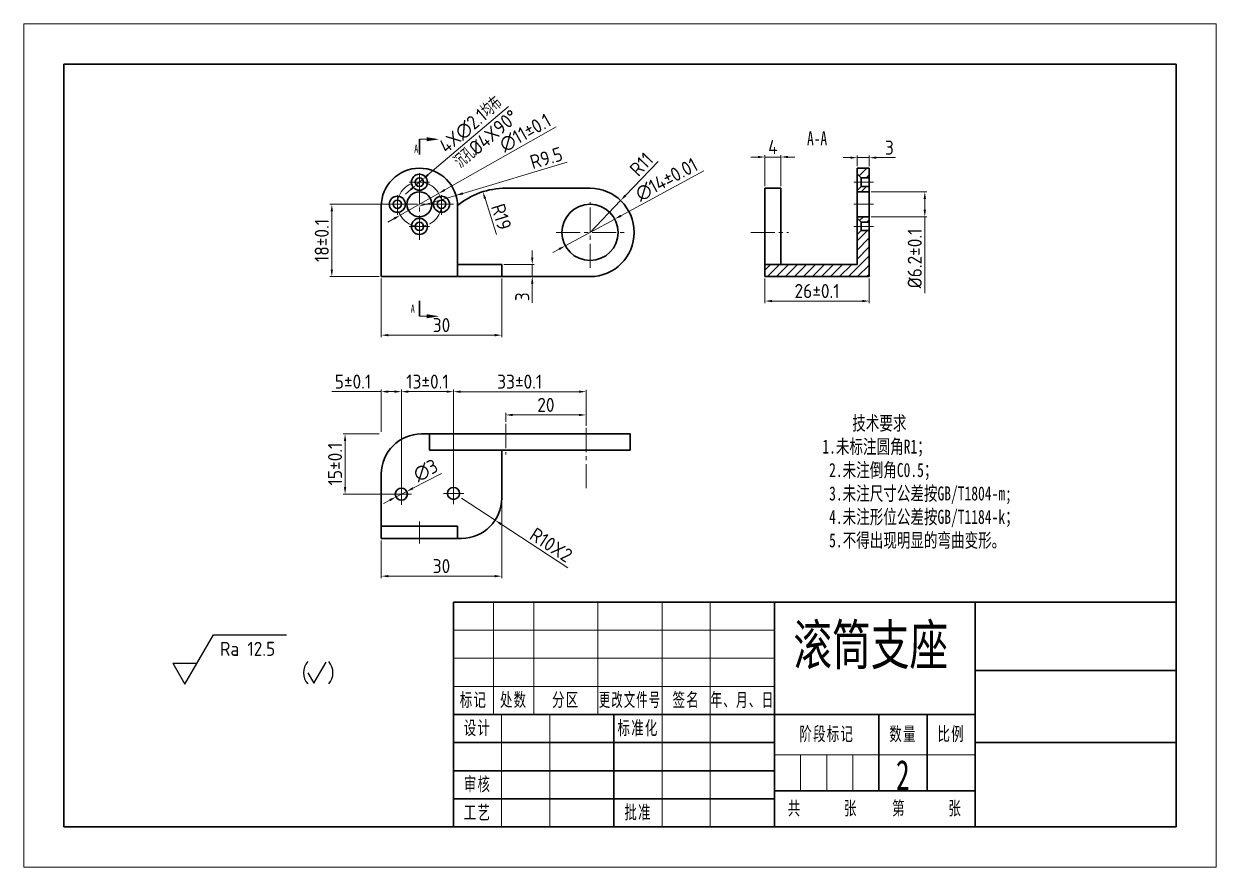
# Model space of a CAD drawing. Header units: millimetres. Extents: x 208 to 276696, y -381762 to 69.
# Drawn here: x 207.6 to 504.6, y -192 to 18 of the extents above; entities that cross this region are included whole.
import ezdxf
from ezdxf.enums import TextEntityAlignment as Align

# ---------------------------------------------------------------- set-up
doc = ezdxf.new("R2010")
doc.units = ezdxf.units.MM
doc.header["$LTSCALE"] = 0.5
doc.header["$PDSIZE"] = -5
doc.linetypes.add('点画线', pattern=[18, 12, -2, 2, -2])
doc.layers.get('0').update_dxf_attribs({"lineweight": 30})
doc.layers.add('10', color=7, linetype='Continuous')
for name, color, linetype, lineweight in [('AM_5', 3, 'Continuous', 25), ('中心线层', 1, '点画线', 15), ('尺寸', 3, 'Continuous', 15), ('尺寸线层', 3, 'Continuous', 15), ('粗实线层', 7, 'Continuous', 30), ('细实线层', 7, 'Continuous', 15)]:
    doc.layers.add(name, color=color, linetype=linetype, lineweight=lineweight)
doc.styles.add('SLDTEXTSTYLE0', font='TXT', dxfattribs={"width": 0.7})
doc.styles.get("Standard").update_dxf_attribs({"font": 'isocp.shx', "bigfont": 'gbcbig.shx'})
doc.styles.add('标准', font='', dxfattribs={"width": 0.667})
doc.styles.add('汉字', font='STFANGSO.TTF', dxfattribs={"width": 0.707})
doc.styles.get('标准').set_extended_font_data('宋体')
doc.dimstyles.new('AM_GB$0', dxfattribs={"dimscale": 0.5, "dimtxt": 7, "dimasz": 3.5, "dimexe": 1, "dimexo": 1, "dimgap": 1.5, "dimtad": 1, "dimdsep": 46, "dimtxsty": 'Standard', "dimcen": 0, "dimclrd": 256, "dimclre": 256, "dimclrt": 256, "dimadec": 0, "dimazin": 2, "dimtp": 0.1, "dimtm": 0.1, "dimtfac": 0.71, "dimtmove": 0, "dimatfit": 3, "dimfxl": 1, "dimlwd": -1, "dimlwe": -1, "dimarcsym": 0})
doc.dimstyles.new('AM_GB$3', dxfattribs={"dimscale": 0.5, "dimtxt": 7, "dimasz": 3.5, "dimexe": 1, "dimexo": 1, "dimgap": 1.5, "dimtad": 1, "dimtoh": 1, "dimdsep": 46, "dimtxsty": 'Standard', "dimcen": 0, "dimclrd": 256, "dimclre": 256, "dimclrt": 256, "dimadec": 0, "dimazin": 2, "dimtp": 0.1, "dimtm": 0.1, "dimtfac": 0.71, "dimtmove": 0, "dimatfit": 0, "dimfxl": 1, "dimlwd": -1, "dimlwe": -1, "dimarcsym": 0})
doc.dimstyles.new('AM_GB$4', dxfattribs={"dimscale": 0.5, "dimtxt": 7, "dimasz": 3.5, "dimexe": 1, "dimexo": 1, "dimgap": 1.5, "dimtad": 1, "dimdsep": 46, "dimtxsty": 'Standard', "dimcen": 0, "dimclrd": 256, "dimclre": 256, "dimclrt": 256, "dimadec": 0, "dimazin": 2, "dimtp": 0.1, "dimtm": 0.1, "dimtfac": 0.71, "dimtmove": 0, "dimatfit": 3, "dimfxl": 1, "dimlwd": -1, "dimlwe": -1, "dimarcsym": 0})

# ---------------------------------------------------------------- blocks, each defined once
blk = doc.blocks.new('*D19')
at = {"layer": 'Defpoints', "color": 0, "ltscale": 0.001, "transparency": 16777216}
for p in [(315.19, -24.77), (306.09, -27.49)]:
    blk.add_point(p, dxfattribs=at)
at = {"layer": '尺寸', "linetype": 'ByBlock', "ltscale": 0.001, "transparency": 16777216}
for p, q in [((342.89, -16.51), (316.87, -24.27)), ((306.09, -27.49), (315.19, -24.77))]:
    blk.add_line(p, q, dxfattribs=at)
at = {"layer": '尺寸', "ltscale": 0.001, "transparency": 16777216}
blk.add_solid([(316.79, -23.99), (316.95, -24.55), (315.19, -24.77)], dxfattribs=at)
at = {"layer": '尺寸', "ltscale": 0.001, "transparency": 16777216, "insert": (337.69, -15.45), "char_height": 3.5, "attachment_point": 5, "rotation": 16.6058}
blk.add_mtext('R9.5', dxfattribs=at)
blk = doc.blocks.new('*D20')
at = {"layer": 'Defpoints', "color": 0, "ltscale": 0.001, "transparency": 16777216}
for p in [(326.59, -41.99), (326.59, -44.99), (334.2, -44.99)]:
    blk.add_point(p, dxfattribs=at)
at = {"layer": '尺寸', "linetype": 'ByBlock', "ltscale": 0.001, "transparency": 16777216}
for p, q in [((334.2, -40.24), (334.2, -38.49)), ((327.09, -41.99), (334.7, -41.99)), ((334.2, -41.99), (334.2, -44.99)), ((327.09, -44.99), (334.7, -44.99)), ((334.2, -46.74), (334.2, -51.53))]:
    blk.add_line(p, q, dxfattribs=at)
at = {"layer": '尺寸', "ltscale": 0.001, "transparency": 16777216}
for points in [[(333.9, -40.24), (334.49, -40.24), (334.2, -41.99)], [(333.9, -46.74), (334.49, -46.74), (334.2, -44.99)]]:
    blk.add_solid(points, dxfattribs=at)
at = {"layer": '尺寸', "ltscale": 0.001, "transparency": 16777216, "insert": (331.7, -50.01), "char_height": 3.5, "attachment_point": 5, "rotation": 90}
blk.add_mtext('3', dxfattribs=at)
blk = doc.blocks.new('*D21')
at = {"layer": 'Defpoints', "color": 0, "ltscale": 0.001, "transparency": 16777216}
for p in [(354.75, -30.66), (342.43, -37.32)]:
    blk.add_point(p, dxfattribs=at)
at = {"layer": '尺寸', "linetype": 'ByBlock', "ltscale": 0.001, "transparency": 16777216}
for p, q in [((376.9, -18.68), (356.29, -29.82)), ((342.43, -37.32), (354.75, -30.66)), ((340.89, -38.15), (339.35, -38.98))]:
    blk.add_line(p, q, dxfattribs=at)
at = {"layer": '尺寸', "ltscale": 0.001, "transparency": 16777216}
for points in [[(356.15, -29.57), (356.43, -30.08), (354.75, -30.66)], [(340.76, -37.89), (341.03, -38.4), (342.43, -37.32)]]:
    blk.add_solid(points, dxfattribs=at)
at = {"layer": '尺寸', "ltscale": 0.001, "transparency": 16777216, "insert": (367.66, -20.83), "char_height": 3.5, "attachment_point": 5, "rotation": 28.4071}
blk.add_mtext('∅14{\\H1x;%%P0.01}', dxfattribs=at)
blk = doc.blocks.new('*D22')
at = {"layer": 'Defpoints', "color": 0, "ltscale": 0.001, "transparency": 16777216}
for p in [(356.2, -26.05), (348.59, -33.99)]:
    blk.add_point(p, dxfattribs=at)
at = {"layer": '尺寸', "linetype": 'ByBlock', "ltscale": 0.001, "transparency": 16777216}
for p, q in [((365.53, -16.32), (357.42, -24.78)), ((348.59, -33.99), (356.2, -26.05))]:
    blk.add_line(p, q, dxfattribs=at)
at = {"layer": '尺寸', "ltscale": 0.001, "transparency": 16777216}
blk.add_solid([(357.2, -24.58), (357.63, -24.99), (356.2, -26.05)], dxfattribs=at)
at = {"layer": '尺寸', "ltscale": 0.001, "transparency": 16777216, "insert": (361.39, -17.03), "char_height": 3.5, "attachment_point": 5, "rotation": 46.1995}
blk.add_mtext('R11', dxfattribs=at)
blk = doc.blocks.new('*D23')
at = {"layer": 'Defpoints', "color": 0, "ltscale": 0.001, "transparency": 16777216}
for p in [(310.88, -24.28), (301.3, -29.7)]:
    blk.add_point(p, dxfattribs=at)
at = {"layer": '尺寸', "linetype": 'ByBlock', "ltscale": 0.001, "transparency": 16777216}
for p, q in [((340.14, -7.71), (312.4, -23.41)), ((301.3, -29.7), (310.88, -24.28)), ((299.78, -30.56), (298.26, -31.42))]:
    blk.add_line(p, q, dxfattribs=at)
at = {"layer": '尺寸', "ltscale": 0.001, "transparency": 16777216}
for points in [[(312.26, -23.16), (312.54, -23.67), (310.88, -24.28)], [(299.64, -30.3), (299.92, -30.81), (301.3, -29.7)]]:
    blk.add_solid(points, dxfattribs=at)
at = {"layer": '尺寸', "ltscale": 0.001, "transparency": 16777216, "insert": (332.46, -9.18), "char_height": 3.5, "attachment_point": 5, "rotation": 29.5158}
blk.add_mtext('∅11%%P0.1', dxfattribs=at)
blk = doc.blocks.new('SW_NOTE_0')
at = {"layer": '10', "color": 0, "insert": (3.94, 4.51), "char_height": 3.5, "attachment_point": 2, "style": 'SLDTEXTSTYLE0'}
blk.add_mtext('A-A', dxfattribs=at)
blk = doc.blocks.new('*D24')
at = {"layer": 'Defpoints', "color": 0, "ltscale": 0.001, "transparency": 16777216}
for p in [(418.14, -23.89), (418.14, -30.09), (431.98, -30.09)]:
    blk.add_point(p, dxfattribs=at)
at = {"layer": '尺寸', "linetype": 'ByBlock', "ltscale": 0.001, "transparency": 16777216}
for p, q in [((418.64, -23.89), (432.48, -23.89)), ((431.98, -25.64), (431.98, -28.34)), ((418.64, -30.09), (432.48, -30.09)), ((431.98, -30.09), (431.98, -49.09))]:
    blk.add_line(p, q, dxfattribs=at)
at = {"layer": '尺寸', "ltscale": 0.001, "transparency": 16777216}
for points in [[(431.69, -25.64), (432.27, -25.64), (431.98, -23.89)], [(431.69, -28.34), (432.27, -28.34), (431.98, -30.09)]]:
    blk.add_solid(points, dxfattribs=at)
at = {"layer": '尺寸', "ltscale": 0.001, "transparency": 16777216, "insert": (429.48, -40.46), "char_height": 3.5, "attachment_point": 5, "rotation": 90}
blk.add_mtext('%%C6.2%%P0.1', dxfattribs=at)
blk = doc.blocks.new('*D25')
at = {"layer": 'Defpoints', "color": 0, "ltscale": 0.001, "transparency": 16777216}
for p in [(418.14, -15.37), (415.14, -17.99), (418.14, -17.99)]:
    blk.add_point(p, dxfattribs=at)
at = {"layer": '尺寸', "linetype": 'ByBlock', "ltscale": 0.001, "transparency": 16777216}
for p, q in [((413.39, -15.37), (411.64, -15.37)), ((415.14, -17.49), (415.14, -14.87)), ((415.14, -15.37), (418.14, -15.37)), ((418.14, -17.49), (418.14, -14.87)), ((419.89, -15.37), (424.68, -15.37))]:
    blk.add_line(p, q, dxfattribs=at)
at = {"layer": '尺寸', "ltscale": 0.001, "transparency": 16777216}
for points in [[(413.39, -15.08), (413.39, -15.66), (415.14, -15.37)], [(419.89, -15.08), (419.89, -15.66), (418.14, -15.37)]]:
    blk.add_solid(points, dxfattribs=at)
at = {"layer": '尺寸', "ltscale": 0.001, "transparency": 16777216, "insert": (423.16, -12.87), "char_height": 3.5, "attachment_point": 5}
blk.add_mtext('3', dxfattribs=at)
blk = doc.blocks.new('*D26')
at = {"layer": 'Defpoints', "color": 0, "ltscale": 0.001, "transparency": 16777216}
for p in [(396.14, -15.21), (392.14, -22.99), (396.14, -22.99)]:
    blk.add_point(p, dxfattribs=at)
at = {"layer": '尺寸', "linetype": 'ByBlock', "ltscale": 0.001, "transparency": 16777216}
for p, q in [((392.14, -22.49), (392.14, -14.71)), ((396.14, -22.49), (396.14, -14.71)), ((390.39, -15.21), (388.64, -15.21)), ((392.14, -15.21), (396.14, -15.21)), ((397.89, -15.21), (399.64, -15.21))]:
    blk.add_line(p, q, dxfattribs=at)
at = {"layer": '尺寸', "ltscale": 0.001, "transparency": 16777216}
for points in [[(390.39, -14.92), (390.39, -15.5), (392.14, -15.21)], [(397.89, -14.92), (397.89, -15.5), (396.14, -15.21)]]:
    blk.add_solid(points, dxfattribs=at)
at = {"layer": '尺寸', "ltscale": 0.001, "transparency": 16777216, "insert": (394.14, -12.71), "char_height": 3.5, "attachment_point": 5}
blk.add_mtext('4', dxfattribs=at)
blk = doc.blocks.new('*D27')
at = {"layer": 'Defpoints', "color": 0, "ltscale": 0.001, "transparency": 16777216}
for p in [(392.14, -44.99), (418.14, -44.99), (418.14, -51.08)]:
    blk.add_point(p, dxfattribs=at)
at = {"layer": '尺寸', "linetype": 'ByBlock', "ltscale": 0.001, "transparency": 16777216}
for p, q in [((392.14, -45.49), (392.14, -51.58)), ((418.14, -45.49), (418.14, -51.58)), ((393.89, -51.08), (416.39, -51.08))]:
    blk.add_line(p, q, dxfattribs=at)
at = {"layer": '尺寸', "ltscale": 0.001, "transparency": 16777216}
for points in [[(393.89, -50.79), (393.89, -51.37), (392.14, -51.08)], [(416.39, -50.79), (416.39, -51.37), (418.14, -51.08)]]:
    blk.add_solid(points, dxfattribs=at)
at = {"layer": '尺寸', "ltscale": 0.001, "transparency": 16777216, "insert": (405.14, -48.58), "char_height": 3.5, "attachment_point": 5}
blk.add_mtext('26%%P0.1', dxfattribs=at)
blk = doc.blocks.new('*D28')
at = {"layer": 'Defpoints', "color": 0, "ltscale": 0.001, "transparency": 16777216}
for p in [(300.26, -99.86), (302.92, -98.49)]:
    blk.add_point(p, dxfattribs=at)
at = {"layer": '尺寸', "linetype": 'ByBlock', "ltscale": 0.001, "transparency": 16777216}
for p, q in [((311.55, -94.05), (304.48, -97.69)), ((298.7, -100.66), (297.14, -101.46)), ((300.26, -99.86), (302.92, -98.49))]:
    blk.add_line(p, q, dxfattribs=at)
at = {"layer": '尺寸', "ltscale": 0.001, "transparency": 16777216}
for points in [[(304.35, -97.43), (304.61, -97.95), (302.92, -98.49)], [(298.57, -100.4), (298.83, -100.92), (300.26, -99.86)]]:
    blk.add_solid(points, dxfattribs=at)
at = {"layer": '尺寸', "ltscale": 0.001, "transparency": 16777216, "insert": (307.65, -93.25), "char_height": 3.5, "attachment_point": 5, "rotation": 27.2013}
blk.add_mtext('∅3', dxfattribs=at)
blk = doc.blocks.new('*D30')
at = {"layer": 'Defpoints', "color": 0, "ltscale": 0.001, "transparency": 16777216}
for p in [(287.57, -84.17), (296.59, -84.17), (301.59, -99.17)]:
    blk.add_point(p, dxfattribs=at)
at = {"layer": '尺寸', "linetype": 'ByBlock', "ltscale": 0.001, "transparency": 16777216}
for p, q in [((296.09, -84.17), (287.07, -84.17)), ((287.57, -97.42), (287.57, -85.92)), ((301.09, -99.17), (287.07, -99.17))]:
    blk.add_line(p, q, dxfattribs=at)
at = {"layer": '尺寸', "ltscale": 0.001, "transparency": 16777216}
for points in [[(287.28, -85.92), (287.86, -85.92), (287.57, -84.17)], [(287.28, -97.42), (287.86, -97.42), (287.57, -99.17)]]:
    blk.add_solid(points, dxfattribs=at)
at = {"layer": '尺寸', "ltscale": 0.001, "transparency": 16777216, "insert": (285.07, -91.67), "char_height": 3.5, "attachment_point": 5, "rotation": 90}
blk.add_mtext('15%%P0.1', dxfattribs=at)
blk = doc.blocks.new('*D31')
at = {"layer": 'Defpoints', "color": 0, "ltscale": 0.001, "transparency": 16777216}
for p in [(296.59, -73.64), (296.59, -84.17), (301.59, -99.17)]:
    blk.add_point(p, dxfattribs=at)
at = {"layer": '尺寸', "linetype": 'ByBlock', "ltscale": 0.001, "transparency": 16777216}
for p, q in [((296.59, -73.64), (284.24, -73.64)), ((296.59, -83.67), (296.59, -73.14)), ((299.84, -73.64), (298.34, -73.64)), ((301.59, -98.67), (301.59, -73.14))]:
    blk.add_line(p, q, dxfattribs=at)
at = {"layer": '尺寸', "ltscale": 0.001, "transparency": 16777216}
for points in [[(298.34, -73.34), (298.34, -73.93), (296.59, -73.64)], [(299.84, -73.34), (299.84, -73.93), (301.59, -73.64)]]:
    blk.add_solid(points, dxfattribs=at)
at = {"layer": '尺寸', "ltscale": 0.001, "transparency": 16777216, "insert": (289.54, -71.14), "char_height": 3.5, "attachment_point": 5}
blk.add_mtext('5%%P0.1', dxfattribs=at)
blk = doc.blocks.new('*D33')
at = {"layer": 'Defpoints', "color": 0, "ltscale": 0.001, "transparency": 16777216}
for p in [(314.59, -73.64), (301.59, -99.17), (314.59, -98.98)]:
    blk.add_point(p, dxfattribs=at)
at = {"layer": '尺寸', "linetype": 'ByBlock', "ltscale": 0.001, "transparency": 16777216}
for p, q in [((301.59, -98.67), (301.59, -73.14)), ((303.34, -73.64), (312.84, -73.64)), ((314.59, -98.48), (314.59, -73.14))]:
    blk.add_line(p, q, dxfattribs=at)
at = {"layer": '尺寸', "ltscale": 0.001, "transparency": 16777216}
for points in [[(303.34, -73.34), (303.34, -73.93), (301.59, -73.64)], [(312.84, -73.34), (312.84, -73.93), (314.59, -73.64)]]:
    blk.add_solid(points, dxfattribs=at)
at = {"layer": '尺寸', "ltscale": 0.001, "transparency": 16777216, "insert": (308.09, -71.14), "char_height": 3.5, "attachment_point": 5}
blk.add_mtext('13%%P0.1', dxfattribs=at)
blk = doc.blocks.new('*D34')
at = {"layer": 'Defpoints', "color": 0, "ltscale": 0.001, "transparency": 16777216}
for p in [(326.59, -99.17), (296.59, -110.17), (296.59, -119.59)]:
    blk.add_point(p, dxfattribs=at)
at = {"layer": '尺寸', "linetype": 'ByBlock', "ltscale": 0.001, "transparency": 16777216}
for p, q in [((326.59, -99.67), (326.59, -120.09)), ((296.59, -110.67), (296.59, -120.09)), ((324.84, -119.59), (298.34, -119.59))]:
    blk.add_line(p, q, dxfattribs=at)
at = {"layer": '尺寸', "ltscale": 0.001, "transparency": 16777216}
for points in [[(298.34, -119.3), (298.34, -119.88), (296.59, -119.59)], [(324.84, -119.3), (324.84, -119.88), (326.59, -119.59)]]:
    blk.add_solid(points, dxfattribs=at)
at = {"layer": '尺寸', "ltscale": 0.001, "transparency": 16777216, "insert": (311.59, -117.09), "char_height": 3.5, "attachment_point": 5}
blk.add_mtext('30', dxfattribs=at)
blk = doc.blocks.new('*D35')
at = {"layer": 'Defpoints', "color": 0, "ltscale": 0.001, "transparency": 16777216}
for p in [(314.59, -73.65), (347.59, -82.68), (314.59, -98.98)]:
    blk.add_point(p, dxfattribs=at)
at = {"layer": '尺寸', "linetype": 'ByBlock', "ltscale": 0.001, "transparency": 16777216}
for p, q in [((314.59, -98.48), (314.59, -73.15)), ((345.84, -73.65), (316.34, -73.65)), ((347.59, -82.18), (347.59, -73.15))]:
    blk.add_line(p, q, dxfattribs=at)
at = {"layer": '尺寸', "ltscale": 0.001, "transparency": 16777216}
for points in [[(316.34, -73.36), (316.34, -73.94), (314.59, -73.65)], [(345.84, -73.36), (345.84, -73.94), (347.59, -73.65)]]:
    blk.add_solid(points, dxfattribs=at)
at = {"layer": '尺寸', "ltscale": 0.001, "transparency": 16777216, "insert": (331.07, -71.15), "char_height": 3.5, "attachment_point": 5}
blk.add_mtext('33%%P0.1', dxfattribs=at)
blk = doc.blocks.new('*D36')
at = {"layer": 'Defpoints', "color": 0, "ltscale": 0.001, "transparency": 16777216}
for p in [(296.59, -44.99), (326.59, -44.99), (326.59, -59.57)]:
    blk.add_point(p, dxfattribs=at)
at = {"layer": '尺寸', "linetype": 'ByBlock', "ltscale": 0.001, "transparency": 16777216}
for p, q in [((296.59, -45.49), (296.59, -60.07)), ((326.59, -45.49), (326.59, -60.07)), ((298.34, -59.57), (324.84, -59.57))]:
    blk.add_line(p, q, dxfattribs=at)
at = {"layer": '尺寸', "ltscale": 0.001, "transparency": 16777216}
for points in [[(298.34, -59.28), (298.34, -59.86), (296.59, -59.57)], [(324.84, -59.28), (324.84, -59.86), (326.59, -59.57)]]:
    blk.add_solid(points, dxfattribs=at)
at = {"layer": '尺寸', "ltscale": 0.001, "transparency": 16777216, "insert": (311.59, -57.07), "char_height": 3.5, "attachment_point": 5}
blk.add_mtext('30', dxfattribs=at)
blk = doc.blocks.new('$CAXA_FRAME_13B17AC1$')
at = {"layer": '粗实线层'}
for p, q in [((95, 138.5), (-95, 138.5)), ((-95, 138.5), (-95, -138.5)), ((95, -138.5), (95, 138.5)), ((-95, -138.5), (95, -138.5))]:
    blk.add_line(p, q, dxfattribs=at)
at = {"layer": '细实线层'}
for p, q in [((105, 148.5), (-105, 148.5)), ((-105, 148.5), (-105, -148.5)), ((105, -148.5), (105, 148.5)), ((-105, -148.5), (105, -148.5))]:
    blk.add_line(p, q, dxfattribs=at)
blk = doc.blocks.new('$CAXA_TITLE_151E506F$')
at = {"layer": '粗实线层'}
for p, q in [((0, 56), (-180, 56)), ((-180, 56), (-180, 0)), ((-100, 56), (-100, 0)), ((-50, 56), (-50, 0)), ((0, 0), (0, 56)), ((0, 39), (-50, 39)), ((-50, 28), (-180, 28)), ((-140, 28), (-140, 0)), ((-74, 28), (-74, 9)), ((-62, 28), (-62, 9)), ((-100, 21), (-180, 21)), ((0, 21), (-50, 21)), ((-100, 14), (-180, 14)), ((-50, 9), (-100, 9)), ((-100, 7), (-180, 7)), ((0, 0), (-180, 0))]:
    blk.add_line(p, q, dxfattribs=at)
at = {"layer": '细实线层'}
for p, q in [((-170, 56), (-170, 28)), ((-160, 56), (-160, 28)), ((-144, 56), (-144, 28)), ((-128, 56), (-128, 0)), ((-116, 56), (-116, 0)), ((-100, 49), (-180, 49)), ((-100, 42), (-180, 42)), ((-100, 35), (-180, 35)), ((-168, 28), (-168, 0)), ((-156, 28), (-156, 0)), ((-50, 18), (-100, 18)), ((-93.5, 18), (-93.5, 9)), ((-87, 18), (-87, 9)), ((-80.5, 18), (-80.5, 9))]:
    blk.add_line(p, q, dxfattribs=at)
at = {"layer": '尺寸线层', "attachment_point": 5, "line_spacing_factor": 1.369753, "style": '标准'}
for s, insert, char_height, width in [('\\T1.1;标记', (-175, 31.5), 3.405, 18), ('\\T1.1;处数', (-165, 31.5), 3.405, 18), ('\\T1.1;分区', (-152, 31.5), 3.405, 30), ('\\T1.1;{\\W0.60886;更改文件号}', (-136, 31.5), 3.4054, 30), ('\\T1.1;签名', (-122, 31.5), 3.405, 22), ('\\T1.1;{\\W0.622239;年、月、日}', (-108, 31.5), 3.4054, 30), ('\\T1.1;设计', (-174, 24.5), 3.405, 22), ('\\T1.1;标准化', (-134, 24.5), 3.405, 22), ('\\T1.1;阶段标记', (-87, 23), 3.405, 50), ('{\\T1.1;数量}', (-68, 23), 3.405, 22), ('\\T1.1;比例', (-56, 23), 3.405, 22), ('\\T1.1;审核', (-174, 10.5), 3.405, 22), ('\\T1.1;共', (-95, 4.5), 3.405, 8), ('\\T1.1;张', (-81, 4.5), 3.405, 8), ('\\T1.1;第', (-69, 4.5), 3.405, 8), ('\\T1.1;张', (-55, 4.5), 3.405, 8), ('\\T1.1;工艺', (-174, 3.5), 3.405, 22), ('\\T1.1;批准', (-134, 3.5), 3.405, 22)]:
    blk.add_mtext(s, dxfattribs=dict(at, insert=insert, char_height=char_height, width=width))
at = {"layer": '尺寸线层', "style": '标准'}
for tag, height, width, p in [('标记C', 3.54, 0.667, (-175, 52.5)), ('处数C', 3.54, 0.667, (-165, 52.5)), ('分区C', 3.54, 0.667, (-152, 52.5)), ('更改文件号C', 3.54, 0.512156, (-136, 52.5)), ('更改签名C', 3.54, 0.459969, (-122, 52.5)), ('更改日期C', 3.54, 0.62723, (-108, 52.5)), ('单位名称', 5.05, 0.667, (-25, 47.5)), ('标记B', 3.54, 0.667, (-175, 45.5)), ('处数B', 3.54, 0.667, (-165, 45.5)), ('分区B', 3.54, 0.667, (-152, 45.5)), ('更改文件号B', 3.54, 0.512156, (-136, 45.5)), ('更改签名B', 3.54, 0.459969, (-122, 45.5)), ('更改日期B', 3.54, 0.62723, (-108, 45.5)), ('材料名称', 5.05, 0.667, (-75, 42)), ('标记A', 3.54, 0.667, (-175, 38.5)), ('处数A', 3.54, 0.667, (-165, 38.5)), ('分区A', 3.54, 0.667, (-152, 38.5)), ('更改文件号A', 3.54, 0.512156, (-136, 38.5)), ('更改签名A', 3.54, 0.459969, (-122, 38.5)), ('更改日期A', 3.54, 0.62723, (-108, 38.5)), ('图纸名称', 5.05, 0.667, (-25, 30)), ('设计', 3.54, 0.667, (-162, 24.5)), ('设计日期', 3.54, 0.667, (-148, 24.5)), ('标准化', 3.54, 0.667, (-122, 24.5)), ('标准化日期', 3.54, 0.569556, (-108, 24.5)), ('阶段标记S', 3.54, 0.229984, (-96.75, 13.5)), ('阶段标记A', 3.54, 0.229984, (-90.25, 13.5)), ('阶段标记B', 3.54, 0.229984, (-83.75, 13.5)), ('阶段标记C', 3.54, 0.229984, (-77.25, 13.5)), ('重量', 3.54, 0.667, (-68, 13.5)), ('图纸比例', 3.54, 0.524733, (-56, 13.5)), ('审核', 3.54, 0.667, (-162, 10.5)), ('审核日期', 3.54, 0.667, (-148, 10.5)), ('图纸编号', 5.05, 0.667, (-25.07, 9.53)), ('页数', 3.54, 0.667, (-88, 4.5)), ('页码', 3.54, 0.667, (-62, 4.5)), ('工艺', 3.54, 0.667, (-162, 3.5)), ('工艺日期', 3.54, 0.667, (-148, 3.5)), ('批准', 3.54, 0.667, (-122, 3.5)), ('批准日期', 3.54, 0.667, (-108, 3.5))]:
    blk.add_attdef(tag, text='', height=height, dxfattribs=dict(at, width=width)).set_placement(p, align=Align.MIDDLE_CENTER)
blk = doc.blocks.new('*D102')
at = {"layer": 'Defpoints', "color": 0, "ltscale": 0.001, "transparency": 16777216}
for p in [(321.91, -23.86), (327.59, -41.99)]:
    blk.add_point(p, dxfattribs=at)
at = {"layer": '尺寸', "linetype": 'ByBlock', "ltscale": 0.001, "transparency": 16777216}
blk.add_line((325.26, -34.54), (322.43, -25.52), dxfattribs=at)
at = {"layer": '尺寸', "ltscale": 0.001, "transparency": 16777216}
blk.add_solid([(322.71, -25.44), (322.15, -25.61), (321.91, -23.86)], dxfattribs=at)
at = {"layer": '尺寸', "ltscale": 0.001, "transparency": 16777216, "insert": (326.49, -30.12), "char_height": 3.5, "attachment_point": 5, "rotation": 287.4017}
blk.add_mtext('R19', dxfattribs=at)
blk = doc.blocks.new('*D103')
at = {"layer": 'Defpoints', "color": 0, "ltscale": 0.001, "transparency": 16777216}
for p in [(305.29, -22.17), (306.89, -20.8)]:
    blk.add_point(p, dxfattribs=at)
at = {"layer": '尺寸', "linetype": 'ByBlock', "ltscale": 0.001, "transparency": 16777216}
for p, q in [((328.25, -2.6), (308.22, -19.67)), ((303.96, -23.3), (302.63, -24.44)), ((305.29, -22.17), (306.89, -20.8))]:
    blk.add_line(p, q, dxfattribs=at)
at = {"layer": '尺寸', "ltscale": 0.001, "transparency": 16777216}
for points in [[(308.03, -19.45), (308.41, -19.89), (306.89, -20.8)], [(303.77, -23.08), (304.15, -23.52), (305.29, -22.17)]]:
    blk.add_solid(points, dxfattribs=at)
at = {"layer": '尺寸', "ltscale": 0.001, "transparency": 16777216, "insert": (318.89, -7.14), "char_height": 3.5, "attachment_point": 5, "rotation": 40.4437}
blk.add_mtext('4X∅2.1均布', dxfattribs=at)
blk = doc.blocks.new('*D106')
at = {"layer": 'Defpoints', "color": 0, "ltscale": 0.001, "transparency": 16777216}
for p in [(306.09, -26.99), (284.27, -44.99), (296.59, -44.99)]:
    blk.add_point(p, dxfattribs=at)
at = {"layer": '尺寸', "linetype": 'ByBlock', "ltscale": 0.001, "transparency": 16777216}
for p, q in [((305.59, -26.99), (283.77, -26.99)), ((284.27, -28.74), (284.27, -43.24)), ((296.09, -44.99), (283.77, -44.99))]:
    blk.add_line(p, q, dxfattribs=at)
at = {"layer": '尺寸', "ltscale": 0.001, "transparency": 16777216}
for points in [[(283.98, -28.74), (284.56, -28.74), (284.27, -26.99)], [(283.98, -43.24), (284.56, -43.24), (284.27, -44.99)]]:
    blk.add_solid(points, dxfattribs=at)
at = {"layer": '尺寸', "ltscale": 0.001, "transparency": 16777216, "insert": (281.77, -35.99), "char_height": 3.5, "attachment_point": 5, "rotation": 90}
blk.add_mtext('18%%P0.1', dxfattribs=at)
blk = doc.blocks.new('*D107')
at = {"layer": 'Defpoints', "color": 0, "ltscale": 0.001, "transparency": 16777216}
for p in [(316.59, -100.17), (324.95, -105.66)]:
    blk.add_point(p, dxfattribs=at)
at = {"layer": '尺寸', "linetype": 'ByBlock', "ltscale": 0.001, "transparency": 16777216}
for p, q in [((316.59, -100.17), (324.95, -105.66)), ((343.09, -117.55), (326.42, -106.62))]:
    blk.add_line(p, q, dxfattribs=at)
at = {"layer": '尺寸', "ltscale": 0.001, "transparency": 16777216}
blk.add_solid([(326.58, -106.37), (326.26, -106.86), (324.95, -105.66)], dxfattribs=at)
at = {"layer": '尺寸', "ltscale": 0.001, "transparency": 16777216, "insert": (338.91, -111.82), "char_height": 3.5, "attachment_point": 5, "rotation": 326.7457}
blk.add_mtext('R10X2', dxfattribs=at)
blk = doc.blocks.new('*D108')
at = {"layer": 'Defpoints', "color": 0, "ltscale": 0.001, "transparency": 16777216}
for p in [(347.59, -79.44), (327.59, -81.69), (347.59, -82.68)]:
    blk.add_point(p, dxfattribs=at)
at = {"layer": '尺寸', "linetype": 'ByBlock', "ltscale": 0.001, "transparency": 16777216}
for p, q in [((327.59, -81.19), (327.59, -78.94)), ((329.34, -79.44), (345.84, -79.44)), ((347.59, -82.18), (347.59, -78.94))]:
    blk.add_line(p, q, dxfattribs=at)
at = {"layer": '尺寸', "ltscale": 0.001, "transparency": 16777216}
for points in [[(329.34, -79.15), (329.34, -79.73), (327.59, -79.44)], [(345.84, -79.15), (345.84, -79.73), (347.59, -79.44)]]:
    blk.add_solid(points, dxfattribs=at)
at = {"layer": '尺寸', "ltscale": 0.001, "transparency": 16777216, "insert": (337.59, -76.94), "char_height": 3.5, "attachment_point": 5}
blk.add_mtext('20', dxfattribs=at)

msp = doc.modelspace()

# ---------------------------------------------------------------- hatches: boundary and pattern name
at = {"layer": '细实线层', "ltscale": 0.001}
h = msp.add_hatch(dxfattribs=at)
h.set_pattern_fill('ANSI31', color=256, scale=0.5)
h.paths.add_polyline_path([(418.137, -17.985), (415.137, -17.985), (415.137, -19.435), (416.137, -20.435), (418.137, -20.435)])
h.paths.add_polyline_path([(418.137, -22.535), (416.137, -22.535), (415.137, -23.535), (415.137, -23.885), (418.137, -23.885)])
h.paths.add_polyline_path([(418.137, -30.085), (415.137, -30.085), (415.137, -30.435), (416.137, -31.435), (418.137, -31.435)])
h.paths.add_polyline_path([(418.137, -33.535), (416.137, -33.535), (415.137, -34.535), (415.137, -41.985), (402.137, -41.985), (392.137, -41.985), (392.137, -44.985), (402.137, -44.985), (418.137, -44.985)])

# ---------------------------------------------------------------- linework, layer by layer
at = {"layer": 'AM_5'}
for points in [[(244.634, -141.264), (247.665, -146.514), (254.78, -134.19)], [(254.78, -134.19), (272.96, -134.19)], [(244.634, -141.264), (250.696, -141.264)], [(278.288, -143.64), (279.803, -146.265), (282.834, -141.015)]]:
    msp.add_lwpolyline(points, dxfattribs=at)
for centre, start, end in [((281.496, -143.64), 138.88791, 221.11209), ((280.295, -143.64), 318.88791, 41.11209)]:
    msp.add_arc(centre, 4.258, start, end, dxfattribs=at)
at = {"layer": '中心线层'}
for p, q in [((306.09, -24.128), (306.09, -19.234)), ((306.09, -35.794), (306.09, -19.482)), ((303.549, -21.485), (308.631, -21.485)), ((419.206, -21.485), (414.291, -21.485)), ((300.59, -29.628), (300.59, -24.734)), ((311.59, -29.628), (311.59, -24.734)), ((348.59, -42.794), (348.59, -26.482)), ((297.62, -26.985), (314.561, -26.985)), ((298.049, -26.985), (303.131, -26.985)), ((309.049, -26.985), (314.131, -26.985)), ((419.206, -26.985), (414.291, -26.985)), ((303.549, -32.485), (308.631, -32.485)), ((306.09, -35.128), (306.09, -30.234)), ((419.206, -32.485), (414.291, -32.485)), ((340.12, -33.985), (357.061, -33.985)), ((388.631, -33.985), (398.036, -33.985)), ((327.59, -81.691), (327.59, -89.312)), ((347.59, -82.682), (347.59, -98.392)), ((301.59, -101.814), (301.59, -96.921)), ((314.59, -101.619), (314.59, -96.725)), ((299.049, -99.172), (304.131, -99.172)), ((312.049, -98.976), (317.131, -98.976)), ((306.09, -105.949), (306.09, -111.438))]:
    msp.add_line(p, q, dxfattribs=at)
msp.add_circle((306.09, -26.985), 5.5, dxfattribs=at)
at = {"layer": '尺寸', "ltscale": 0.001}
for p, q in [((306.09, -10.79), (310.377, -10.79)), ((306.09, -54.862), (310.377, -54.862))]:
    msp.add_line(p, q, dxfattribs=at)
for points in [[(311.034, -10.786), (307.859, -11.294), (307.859, -10.278)], [(311.034, -54.866), (307.859, -54.358), (307.859, -55.374)]]:
    msp.add_solid(points, dxfattribs=at)
at = {"layer": '粗实线层'}
for p, q in [((306.09, -10.79), (306.09, -14.62)), ((415.137, -17.985), (415.137, -41.985)), ((415.137, -17.985), (418.137, -17.985)), ((418.137, -20.435), (416.137, -20.435)), ((416.137, -20.435), (416.137, -22.535)), ((418.137, -17.985), (418.137, -44.985)), ((348.59, -22.985), (327.59, -22.985)), ((392.137, -22.985), (396.137, -22.985)), ((392.137, -41.985), (392.137, -22.985)), ((396.137, -22.985), (396.137, -41.985)), ((418.137, -22.535), (416.137, -22.535)), ((418.137, -23.885), (415.137, -23.885)), ((296.59, -27.485), (296.59, -44.985)), ((315.59, -41.985), (315.59, -27.485)), ((418.137, -30.085), (415.137, -30.085)), ((418.137, -31.435), (416.137, -31.435)), ((416.137, -31.435), (416.137, -33.535)), ((418.137, -33.535), (416.137, -33.535)), ((315.59, -44.985), (315.59, -41.985)), ((315.59, -41.985), (326.59, -41.985)), ((326.59, -41.985), (326.59, -44.985)), ((392.137, -44.985), (392.137, -41.985)), ((392.137, -41.985), (402.137, -41.985)), ((402.137, -41.985), (415.137, -41.985)), ((296.59, -44.985), (315.59, -44.985)), ((326.59, -44.985), (315.59, -44.985)), ((326.59, -44.985), (348.59, -44.985)), ((402.137, -44.985), (392.137, -44.985)), ((402.137, -44.985), (418.137, -44.985)), ((306.09, -54.862), (306.09, -51.032)), ((308.59, -84.172), (306.59, -84.172)), ((308.59, -88.172), (308.59, -84.172)), ((308.59, -84.172), (327.59, -84.172)), ((348.59, -84.172), (327.59, -84.172)), ((348.59, -84.172), (358.59, -84.172)), ((358.59, -88.172), (358.59, -84.172)), ((327.59, -88.172), (308.59, -88.172)), ((326.59, -100.172), (326.59, -88.172)), ((348.59, -88.172), (327.59, -88.172)), ((348.59, -88.172), (358.59, -88.172)), ((296.59, -94.172), (296.59, -107.172)), ((296.59, -110.172), (296.59, -107.172)), ((296.59, -107.172), (306.09, -107.172)), ((306.09, -107.172), (315.59, -107.172)), ((315.59, -107.172), (315.59, -110.172)), ((306.09, -110.172), (296.59, -110.172)), ((315.59, -110.172), (306.09, -110.172))]:
    msp.add_line(p, q, dxfattribs=at)
at = {"layer": '粗实线层', "ltscale": 0.001}
for p, q in [((416.137, -20.435), (415.137, -19.435)), ((416.137, -22.535), (415.137, -23.535)), ((415.137, -30.435), (416.137, -31.435)), ((416.137, -33.535), (415.137, -34.535)), ((315.59, -110.172), (316.59, -110.172))]:
    msp.add_line(p, q, dxfattribs=at)
for centre in [(306.09, -21.485), (300.59, -26.985), (311.59, -26.985), (306.09, -32.485)]:
    msp.add_circle(centre, 2, dxfattribs=at)
at = {"layer": '粗实线层'}
for centre, radius in [((306.09, -21.485), 1.05), ((300.59, -26.985), 1.05), ((306.09, -26.985), 3.1), ((311.59, -26.985), 1.05), ((348.59, -33.985), 7), ((306.09, -32.485), 1.05), ((301.59, -99.172), 1.5), ((314.59, -98.976), 1.5)]:
    msp.add_circle(centre, radius, dxfattribs=at)
for centre, radius, start, end in [((306.09, -27.485), 9.5, 90, 180), ((306.09, -27.485), 9.5, 0, 90), ((327.59, -41.985), 19, 90, 129.17742), ((348.59, -33.985), 11, 270, 90), ((306.59, -94.172), 10, 90, 180), ((316.59, -100.172), 10, 270, 0)]:
    msp.add_arc(centre, radius, start, end, dxfattribs=at)

# ---------------------------------------------------------------- block references
at = {"layer": '10'}
msp.add_blockref('SW_NOTE_0', (401.209, -13.297), dxfattribs=at)
at = {"layer": '粗实线层', "rotation": 270}
msp.add_blockref('$CAXA_FRAME_13B17AC1$', (356.055, -87.049), dxfattribs=at)
at = {"layer": '粗实线层'}
msp.add_blockref('$CAXA_TITLE_151E506F$', (494.555, -182.049), dxfattribs=at)

# ---------------------------------------------------------------- texts
at = {"attachment_point": 1, "style": '汉字'}
for s, width, insert, char_height in [('\\pi15.855;{\\W0.707;技术要求\\P\\pi0;     1.未标注圆角R1；\\P      2.未注倒角C0.5；\\P      3.未注尺寸公差按GB/T1804-m;\\P      4.未注形位公差按GB/T1184-k；\\P      5.不得出现明显的弯曲变形。}', 129.06436, (398.049, -79.731), 3.5), ('滚筒支座 ', 75.69103, (399.241, -131.683), 10)]:
    msp.add_mtext_dynamic_manual_height_columns(s, width=width, gutter_width=12.5, heights=[0], dxfattribs=dict(at, insert=insert, char_height=char_height))
at = {"layer": '10', "char_height": 2, "attachment_point": 1, "style": 'SLDTEXTSTYLE0'}
for insert in [(304.796, -12.122), (303.926, -52.004)]:
    msp.add_mtext('A', dxfattribs=dict(at, insert=insert))
at = {"layer": 'AM_5', "insert": (256.415, -135.94), "char_height": 3.5, "width": 18.09925, "attachment_point": 1}
msp.add_mtext('Ra 12.5', dxfattribs=at)
at = {"layer": '尺寸', "ltscale": 0.001, "insert": (322.65, -10.681), "char_height": 3.5, "attachment_point": 5, "rotation": 40.44368}
msp.add_mtext_dynamic_manual_height_columns('沉孔{\\Fisoct3|c0;%%C}4X90{\\Fisoct3|c0;%%D}', width=25.09314, gutter_width=12.5, heights=[0], dxfattribs=at)
at = {"layer": '尺寸', "insert": (424.795, -165.365), "char_height": 7.5, "attachment_point": 1, "style": '标准'}
msp.add_mtext_dynamic_manual_height_columns('2', width=12.19954, gutter_width=12.5, heights=[0], dxfattribs=at)

# ---------------------------------------------------------------- dimensions: what is measured, and where the dimension line sits
at = {"layer": '尺寸', "ltscale": 0.001}
for p1, p2, text, picture, middle in [((305.291, -22.167), (306.889, -20.804), '4X<>均布', '*D103', (320.583, -9.132)), ((301.304, -29.695), (310.877, -24.276), '<>%%P0.1', '*D23', (333.695, -11.357)), ((342.433, -37.316), (354.747, -30.655), '<>{\\H1x;%%P0.01}', '*D21', (368.849, -23.028))]:
    dim = msp.add_diameter_dim_2p(p1=p1, p2=p2, text=text, dimstyle='AM_GB$3', override={"dimtoh": 0, "dimatfit": 3}, dxfattribs=at)
    dim.commit()
    dim.dimension.update_dxf_attribs({"geometry": picture, "text_midpoint": middle, "dimtype": 163})
for center, mpoint, picture, middle in [((306.09, -27.485), (315.194, -24.771), '*D19', (338.407, -17.848)), ((348.59, -33.985), (356.204, -26.046), '*D22', (363.194, -18.757)), ((327.59, -41.985), (321.908, -23.855), '*D102', (324.106, -30.869))]:
    dim = msp.add_radius_dim(center=center, mpoint=mpoint, dimstyle='AM_GB$4', dxfattribs=at)
    dim.commit()
    dim.dimension.update_dxf_attribs({"geometry": picture, "text_midpoint": middle, "dimtype": 164})
for base, p1, p2, picture, middle in [((396.137, -15.213), (392.137, -22.985), (396.137, -22.985), '*D26', (394.137, -12.713)), ((418.137, -15.371), (415.137, -17.985), (418.137, -17.985), '*D25', (423.159, -12.871)), ((296.59, -119.592), (326.59, -99.172), (296.59, -110.172), '*D34', (311.59, -117.092))]:
    dim = msp.add_linear_dim(base=base, p1=p1, p2=p2, dimstyle='AM_GB$0', dxfattribs=at)
    dim.commit()
    dim.dimension.update_dxf_attribs({"geometry": picture, "text_midpoint": middle})
dim = msp.add_linear_dim(base=(431.981, -30.085), p1=(418.137, -23.885), p2=(418.137, -30.085), angle=90, text='%%C<>%%P0.1', dimstyle='AM_GB$0', dxfattribs=at)
dim.commit()
dim.dimension.update_dxf_attribs({"geometry": '*D24', "text_midpoint": (431.981, -40.46), "dimtype": 160})
dim = msp.add_linear_dim(base=(284.269, -44.985), p1=(306.09, -26.985), p2=(296.59, -44.985), angle=90, text='<>%%P0.1', dimstyle='AM_GB$0', override={"dimpost": ''}, dxfattribs=at)
dim.commit()
dim.dimension.update_dxf_attribs({"geometry": '*D106', "text_midpoint": (281.769, -35.985)})
dim = msp.add_linear_dim(base=(334.195, -44.985), p1=(326.59, -41.985), p2=(326.59, -44.985), angle=90, dimstyle='AM_GB$0', dxfattribs=at)
dim.commit()
dim.dimension.update_dxf_attribs({"geometry": '*D20', "text_midpoint": (331.695, -50.008)})
for base, p1, p2, picture, middle in [((326.59, -59.569), (296.59, -44.985), (326.59, -44.985), '*D36', (311.59, -59.569)), ((347.59, -79.443), (327.59, -81.691), (347.59, -82.682), '*D108', (337.59, -79.443))]:
    dim = msp.add_linear_dim(base=base, p1=p1, p2=p2, dimstyle='AM_GB$0', dxfattribs=at)
    dim.commit()
    dim.dimension.update_dxf_attribs({"geometry": picture, "text_midpoint": middle, "dimtype": 160})
for base, p1, p2, picture, middle in [((418.137, -51.081), (392.137, -44.985), (418.137, -44.985), '*D27', (405.137, -48.581)), ((296.59, -73.636), (301.59, -99.172), (296.59, -84.172), '*D31', (289.54, -71.136)), ((314.59, -73.636), (301.59, -99.172), (314.59, -98.976), '*D33', (308.09, -71.136))]:
    dim = msp.add_linear_dim(base=base, p1=p1, p2=p2, text='<>%%P0.1', dimstyle='AM_GB$0', dxfattribs=at)
    dim.commit()
    dim.dimension.update_dxf_attribs({"geometry": picture, "text_midpoint": middle})
dim = msp.add_linear_dim(base=(314.59, -73.651), p1=(347.59, -82.682), p2=(314.59, -98.976), text='<>%%P0.1', dimstyle='AM_GB$0', dxfattribs=at)
dim.commit()
dim.dimension.update_dxf_attribs({"geometry": '*D35', "text_midpoint": (331.065, -73.651), "dimtype": 160})
dim = msp.add_linear_dim(base=(287.568, -84.172), p1=(301.59, -99.172), p2=(296.59, -84.172), angle=90, text='<>%%P0.1', dimstyle='AM_GB$0', dxfattribs=at)
dim.commit()
dim.dimension.update_dxf_attribs({"geometry": '*D30', "text_midpoint": (285.068, -91.672)})
dim = msp.add_diameter_dim_2p(p1=(300.256, -99.858), p2=(302.924, -98.486), dimstyle='AM_GB$3', override={"dimtoh": 0, "dimatfit": 3}, dxfattribs=at)
dim.commit()
dim.dimension.update_dxf_attribs({"geometry": '*D28', "text_midpoint": (307.649, -93.247)})
dim = msp.add_radius_dim(center=(316.59, -100.172), mpoint=(324.953, -105.656), text='<>X2', dimstyle='AM_GB$4', dxfattribs=at)
dim.commit()
dim.dimension.update_dxf_attribs({"geometry": '*D107', "text_midpoint": (337.543, -113.911), "dimtype": 164})

doc.saveas('drawing.dxf')
